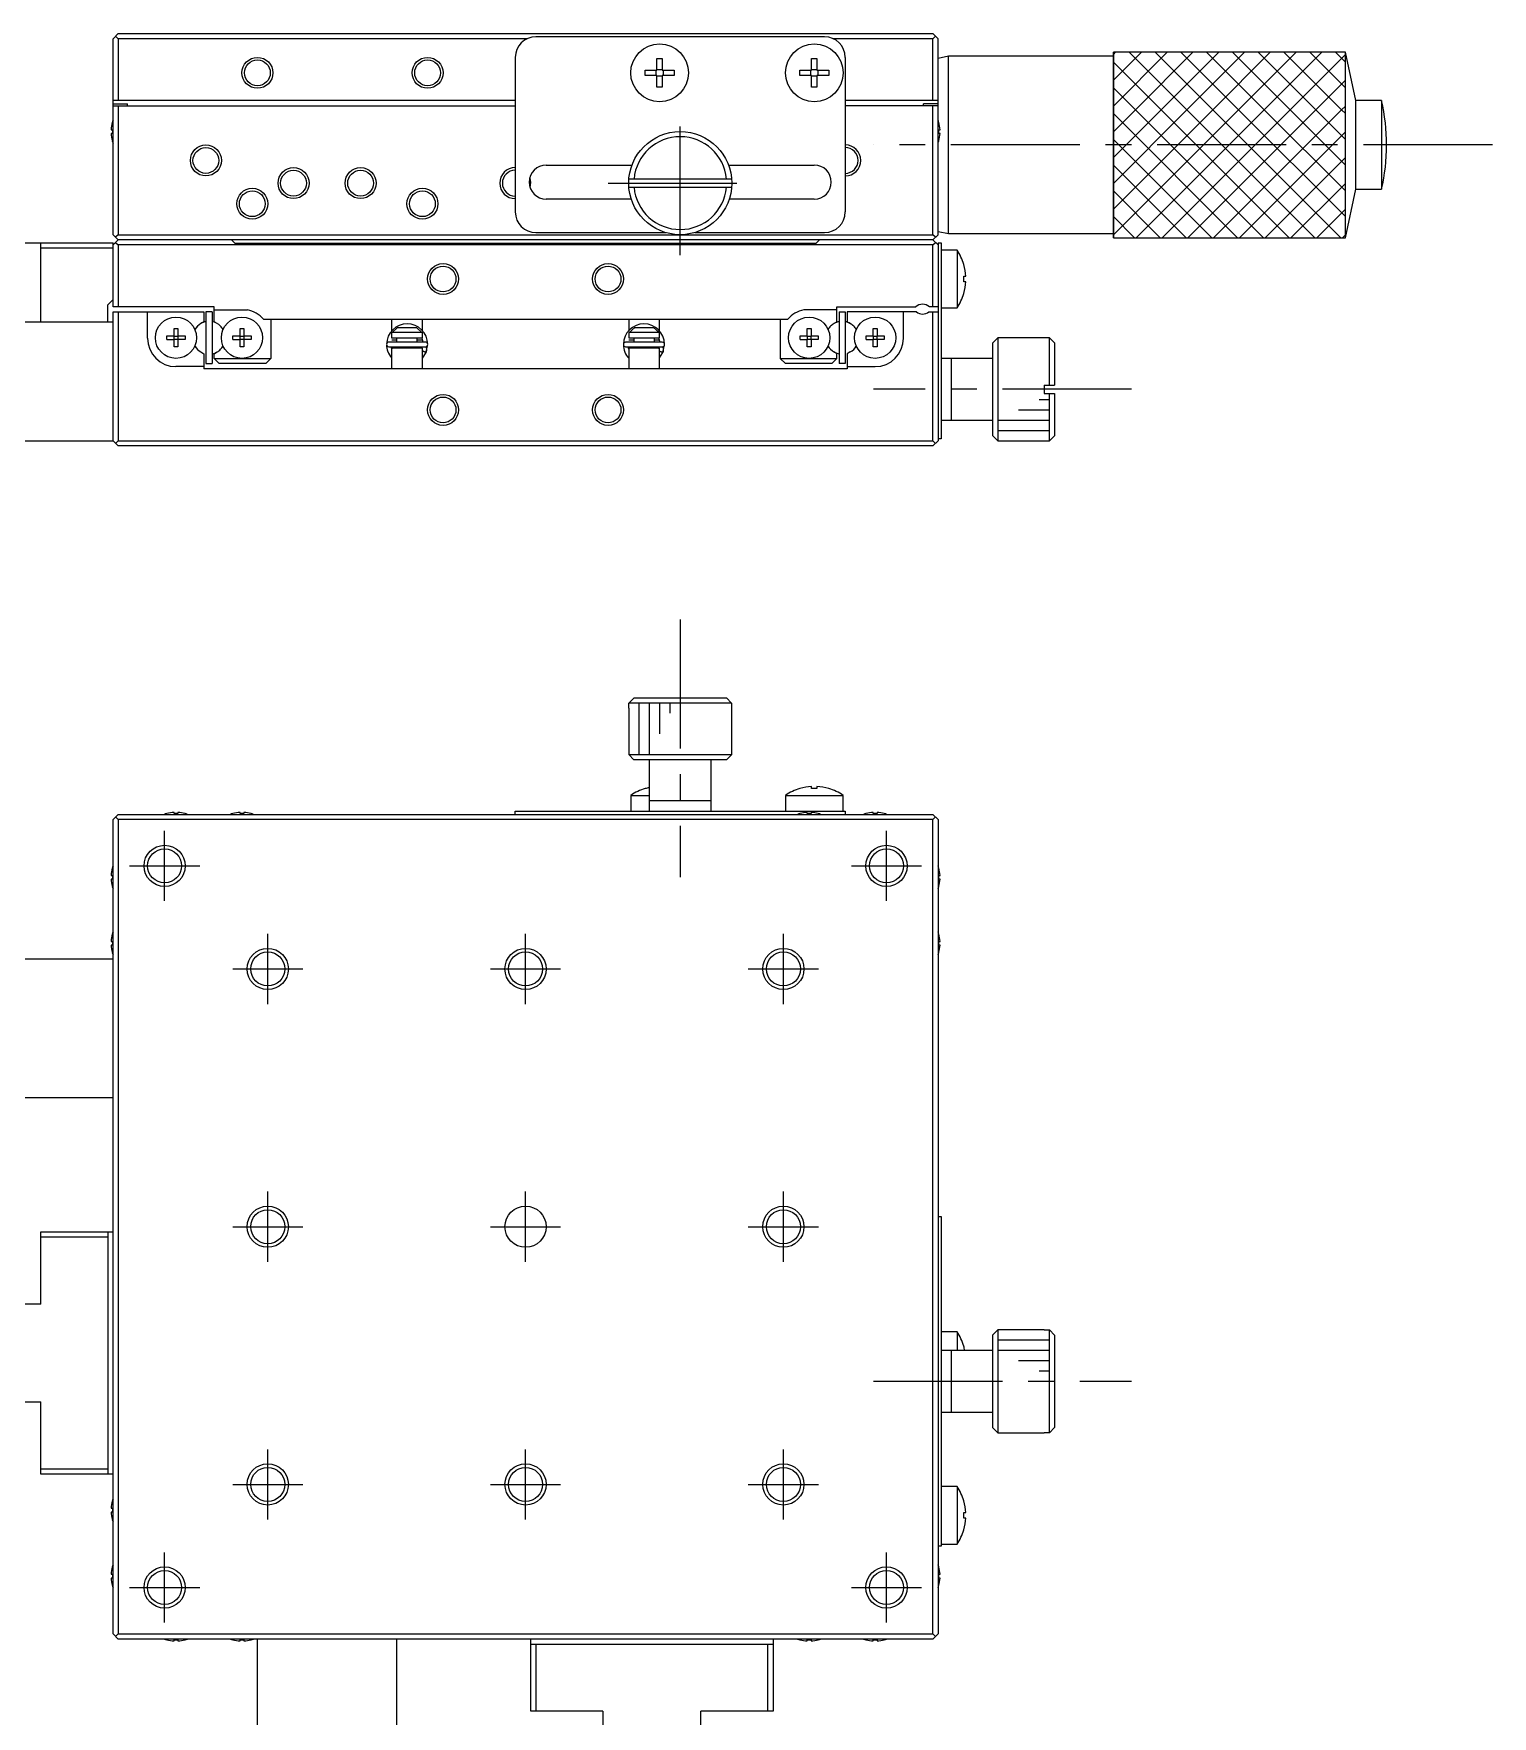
# Model space of a CAD drawing. Extents: x -54 to 403, y -3 to 289.
# Drawn here: x 28.4 to 169.8, y 125.5 to 288.7 of the extents above; entities that cross this region are included whole.
import ezdxf

# ---------------------------------------------------------------- set-up
doc = ezdxf.new("R2010")
doc.units = 0
doc.header["$LTSCALE"] = 10
doc.linetypes.add('CENTER', pattern=[2, 1.25, -0.25, 0.25, -0.25])
doc.layers.get('0').update_dxf_attribs({"linetype": 'CONTINUOUS'})
doc.layers.add('CENTER', color=1, linetype='CENTER')

msp = doc.modelspace()

# ---------------------------------------------------------------- linework, layer by layer
at = {"color": 7, "linetype": 'CONTINUOUS'}
for p, q in [((36.057847, 288.193672), (36.557847, 288.693672)), ((36.057847, 269.193672), (36.057847, 288.193672)), ((36.557847, 288.193672), (36.307847, 288.443672)), ((36.557847, 288.693672), (115.557847, 288.693672)), ((76.186067, 288.193672), (36.557847, 288.193672)), ((36.557847, 288.193672), (36.557847, 282.193672)), ((105.057847, 288.393672), (77.057847, 288.393672)), ((115.557847, 288.193672), (105.929627, 288.193672)), ((115.557847, 288.693672), (116.057847, 288.193672)), ((115.807847, 288.443672), (115.557847, 288.193672)), ((115.557847, 282.193672), (115.557847, 288.193672)), ((116.057847, 269.193672), (116.057847, 288.193672)), ((75.057847, 286.393672), (75.057847, 271.393672)), ((88.797847, 286.292812), (89.317847, 286.292812)), ((88.797847, 285.153672), (88.797847, 286.292812)), ((89.317847, 286.292812), (89.317847, 285.153672)), ((103.797847, 286.292812), (104.317847, 286.292812)), ((103.797847, 285.153672), (103.797847, 286.292812)), ((104.317847, 286.292812), (104.317847, 285.153672)), ((107.057847, 286.393672), (107.057847, 271.393672)), ((117.057847, 286.493672), (116.057847, 286.293672)), ((117.057847, 269.293672), (117.057847, 286.493672)), ((133.057847, 286.493672), (117.057847, 286.493672)), ((133.057847, 268.893672), (133.057847, 286.893672)), ((155.557847, 286.893672), (133.057847, 286.893672)), ((133.057847, 286.893672), (133.057847, 268.893672)), ((156.557847, 282.193672), (155.557847, 286.893672)), ((155.557847, 268.893672), (155.557847, 286.893672)), ((87.658708, 284.633672), (87.658708, 285.153672)), ((87.658708, 285.153672), (88.797847, 285.153672)), ((88.797847, 284.633672), (87.658708, 284.633672)), ((88.728405, 284.633672), (88.728405, 285.153672)), ((88.797847, 285.223114), (89.317847, 285.223114)), ((88.797847, 283.494533), (88.797847, 284.633672)), ((89.317847, 284.564231), (88.797847, 284.564231)), ((89.317847, 285.153672), (90.456986, 285.153672)), ((89.317847, 284.633672), (89.317847, 283.494533)), ((90.456986, 284.633672), (89.317847, 284.633672)), ((89.387289, 285.153672), (89.387289, 284.633672)), ((90.456986, 285.153672), (90.456986, 284.633672)), ((102.658708, 284.633672), (102.658708, 285.153672)), ((102.658708, 285.153672), (103.797847, 285.153672)), ((103.797847, 284.633672), (102.658708, 284.633672)), ((103.728405, 284.633672), (103.728405, 285.153672)), ((103.797847, 285.223114), (104.317847, 285.223114)), ((103.797847, 283.494533), (103.797847, 284.633672)), ((104.317847, 284.564231), (103.797847, 284.564231)), ((104.317847, 285.153672), (105.456986, 285.153672)), ((104.317847, 284.633672), (104.317847, 283.494533)), ((105.456986, 284.633672), (104.317847, 284.633672)), ((104.387289, 285.153672), (104.387289, 284.633672)), ((105.456986, 285.153672), (105.456986, 284.633672)), ((89.317847, 283.494533), (88.797847, 283.494533)), ((104.317847, 283.494533), (103.797847, 283.494533)), ((75.057847, 282.193672), (36.057847, 282.193672)), ((36.057847, 281.893672), (37.457847, 281.893672)), ((36.057847, 281.693672), (75.057847, 281.693672)), ((36.557847, 281.693672), (36.557847, 269.193672)), ((37.457847, 281.693672), (37.457847, 281.893672)), ((116.057847, 282.193672), (107.057847, 282.193672)), ((116.057847, 281.693672), (107.057847, 281.693672)), ((116.057847, 281.893672), (114.657847, 281.893672)), ((114.657847, 281.693672), (114.657847, 281.893672)), ((115.557847, 269.193672), (115.557847, 281.693672)), ((159.057847, 282.193672), (156.557847, 282.193672)), ((156.557847, 273.593672), (156.557847, 282.193672)), ((159.057847, 282.193672), (159.057847, 273.593672)), ((35.867988, 279.373672), (35.988325, 279.373672)), ((35.983703, 280.082288), (35.988325, 280.080034)), ((35.988325, 279.373672), (35.988325, 279.013672)), ((116.127369, 280.080034), (116.131991, 280.082288)), ((116.127369, 279.373672), (116.247706, 279.373672)), ((116.127369, 279.013672), (116.127369, 279.373672)), ((35.988325, 279.013672), (35.867988, 279.013672)), ((35.988325, 278.307311), (35.983703, 278.305057)), ((116.247706, 279.013672), (116.127369, 279.013672)), ((116.131991, 278.305057), (116.127369, 278.307311)), ((155.557847, 268.893672), (155.557847, 277.893672)), ((78.057847, 275.943672), (86.374099, 275.943672)), ((95.741596, 275.943672), (104.057847, 275.943672)), ((96.041821, 274.593672), (86.073873, 274.593672)), ((86.304164, 272.643672), (78.057847, 272.643672)), ((86.073873, 273.793672), (96.041821, 273.793672)), ((104.057847, 272.643672), (95.81153, 272.643672)), ((155.557847, 268.893672), (156.557847, 273.593672)), ((156.557847, 273.593672), (159.057847, 273.593672)), ((77.057847, 269.393672), (89.657847, 269.393672)), ((92.457847, 269.393672), (105.057847, 269.393672)), ((116.057847, 269.493672), (117.057847, 269.293672)), ((15.057847, 268.393672), (36.057847, 268.393672)), ((29.057847, 260.693672), (29.057847, 268.393672)), ((36.057847, 267.893672), (29.057847, 267.893672)), ((36.557847, 268.693672), (36.057847, 269.193672)), ((36.557847, 268.693672), (36.057847, 268.193672)), ((36.057847, 262.193672), (36.057847, 268.393672)), ((36.557847, 269.193672), (36.307847, 268.943672)), ((36.307847, 268.443672), (36.557847, 268.193672)), ((36.557847, 269.193672), (115.557847, 269.193672)), ((115.557847, 268.693672), (36.557847, 268.693672)), ((36.557847, 268.193672), (36.557847, 262.193672)), ((115.557847, 268.193672), (36.557847, 268.193672)), ((47.907847, 268.343672), (47.557847, 268.693672)), ((104.207847, 268.343672), (47.907847, 268.343672)), ((104.557847, 268.693672), (104.207847, 268.343672)), ((115.807847, 268.943672), (115.557847, 269.193672)), ((116.057847, 269.193672), (115.557847, 268.693672)), ((116.057847, 268.193672), (115.557847, 268.693672)), ((115.557847, 268.193672), (115.807847, 268.443672)), ((115.557847, 262.193672), (115.557847, 268.193672)), ((116.057847, 268.393672), (116.357847, 268.393672)), ((116.057847, 268.393672), (116.057847, 249.193672)), ((116.357847, 268.393672), (116.357847, 249.393672)), ((117.057847, 269.293672), (133.057847, 269.293672)), ((133.057847, 268.893672), (155.557847, 268.893672)), ((117.90031, 267.693672), (116.357847, 267.693672)), ((117.90031, 267.693672), (117.90031, 262.093672)), ((118.551052, 266.292812), (118.55722, 266.29582)), ((118.551052, 264.633672), (118.551052, 265.153672)), ((118.551052, 265.153672), (118.744309, 265.153672)), ((118.744309, 264.633672), (118.551052, 264.633672)), ((35.557847, 262.393672), (36.057847, 262.893672)), ((118.55722, 263.491525), (118.551052, 263.494533)), ((35.557847, 260.693672), (35.557847, 262.393672)), ((45.857847, 262.193672), (36.057847, 262.193672)), ((36.057847, 249.193672), (36.057847, 261.693672)), ((36.057847, 261.693672), (44.857847, 261.693672)), ((36.557847, 261.693672), (36.557847, 249.193672)), ((39.407847, 259.143672), (39.407847, 261.693672)), ((44.857847, 261.693672), (44.857847, 260.738084)), ((45.657847, 261.693672), (45.057847, 261.693672)), ((45.057847, 261.693672), (45.057847, 256.693672)), ((45.657847, 261.693672), (45.657847, 256.693672)), ((45.857847, 260.738084), (45.857847, 262.193672)), ((45.857847, 261.893672), (49.079862, 261.893672)), ((106.257847, 261.893672), (103.035832, 261.893672)), ((106.257847, 262.193672), (113.896409, 262.193672)), ((106.257847, 260.738084), (106.257847, 262.193672)), ((106.457847, 261.693672), (106.457847, 256.693672)), ((106.457847, 261.693672), (107.057847, 261.693672)), ((107.057847, 261.693672), (107.057847, 256.693672)), ((107.257847, 261.693672), (107.257847, 260.738084)), ((113.957847, 261.693672), (107.257847, 261.693672)), ((112.707847, 259.143672), (112.707847, 261.693672)), ((115.157847, 261.693672), (116.057847, 261.693672)), ((116.057847, 262.193672), (115.219285, 262.193672)), ((115.557847, 249.193672), (115.557847, 261.693672)), ((116.357847, 262.093672), (117.90031, 262.093672)), ((36.057847, 260.693672), (15.057847, 260.693672)), ((41.977847, 260.080034), (42.337847, 260.080034)), ((41.977847, 259.373672), (41.977847, 260.080034)), ((42.337847, 260.080034), (42.337847, 259.373672)), ((44.857847, 260.738084), (44.564097, 260.568488)), ((46.151597, 260.568488), (45.857847, 260.738084)), ((48.377847, 260.080034), (48.737847, 260.080034)), ((48.377847, 259.373672), (48.377847, 260.080034)), ((48.737847, 260.080034), (48.737847, 259.373672)), ((50.636909, 260.993672), (101.478785, 260.993672)), ((51.357847, 260.993672), (51.357847, 257.193672)), ((63.057847, 260.993672), (63.057847, 259.846212)), ((63.057847, 259.693672), (63.057847, 259.193672)), ((66.057847, 259.693672), (63.057847, 259.693672)), ((63.112164, 259.693672), (63.641332, 260.193672)), ((63.641332, 260.193672), (65.474362, 260.193672)), ((65.474362, 260.193672), (66.00353, 259.693672)), ((66.057847, 259.890133), (66.057847, 260.993672)), ((66.057847, 259.193672), (66.057847, 259.693672)), ((86.057847, 260.993672), (86.057847, 259.880291)), ((86.057847, 259.693672), (86.057847, 259.193672)), ((89.057847, 259.693672), (86.057847, 259.693672)), ((86.112164, 259.693672), (86.641332, 260.193672)), ((86.641332, 260.193672), (88.474362, 260.193672)), ((88.474362, 260.193672), (89.00353, 259.693672)), ((89.057847, 259.839057), (89.057847, 260.993672)), ((89.057847, 259.193672), (89.057847, 259.693672)), ((100.757847, 260.993672), (100.757847, 257.193672)), ((103.377847, 260.080034), (103.737847, 260.080034)), ((103.377847, 259.373672), (103.377847, 260.080034)), ((103.737847, 260.080034), (103.737847, 259.373672)), ((105.964097, 260.568488), (106.257847, 260.738084)), ((107.257847, 260.738084), (107.551597, 260.568488)), ((109.777847, 260.080034), (110.137847, 260.080034)), ((109.777847, 259.373672), (109.777847, 260.080034)), ((110.137847, 260.080034), (110.137847, 259.373672)), ((41.271486, 259.373672), (41.977847, 259.373672)), ((41.271486, 259.013672), (41.271486, 259.373672)), ((41.271486, 259.013672), (41.977847, 259.013672)), ((41.988219, 259.3633), (41.977847, 259.373672)), ((41.988219, 259.024045), (41.977847, 259.013672)), ((41.977847, 258.307311), (41.977847, 259.013672)), ((42.337847, 258.307311), (41.977847, 258.307311)), ((41.988219, 259.3633), (42.327475, 259.3633)), ((41.988219, 259.024045), (41.988219, 259.3633)), ((42.327475, 259.024045), (41.988219, 259.024045)), ((42.327475, 259.3633), (42.337847, 259.373672)), ((42.327475, 259.3633), (42.327475, 259.024045)), ((42.327475, 259.024045), (42.337847, 259.013672)), ((42.337847, 259.373672), (43.044209, 259.373672)), ((42.337847, 259.013672), (42.337847, 258.307311)), ((43.044209, 259.013672), (42.337847, 259.013672)), ((43.044209, 259.373672), (43.044209, 259.013672)), ((47.671486, 259.373672), (48.377847, 259.373672)), ((47.671486, 259.013672), (47.671486, 259.373672)), ((47.671486, 259.013672), (48.377847, 259.013672)), ((48.388219, 259.3633), (48.377847, 259.373672)), ((48.388219, 259.024045), (48.377847, 259.013672)), ((48.377847, 258.307311), (48.377847, 259.013672)), ((48.737847, 258.307311), (48.377847, 258.307311)), ((48.388219, 259.3633), (48.727475, 259.3633)), ((48.388219, 259.024045), (48.388219, 259.3633)), ((48.727475, 259.024045), (48.388219, 259.024045)), ((48.727475, 259.3633), (48.737847, 259.373672)), ((48.727475, 259.3633), (48.727475, 259.024045)), ((48.727475, 259.024045), (48.737847, 259.013672)), ((48.737847, 259.373672), (49.444209, 259.373672)), ((48.737847, 259.013672), (48.737847, 258.307311)), ((49.444209, 259.013672), (48.737847, 259.013672)), ((49.444209, 259.373672), (49.444209, 259.013672)), ((66.352218, 258.773167), (62.802218, 258.773167)), ((62.802218, 258.323167), (66.352218, 258.323167)), ((63.067385, 258.193659), (63.0426, 258.323149)), ((63.057847, 259.193672), (66.057847, 259.193672)), ((66.057847, 258.193672), (63.057847, 258.193672)), ((63.057847, 258.193672), (63.057847, 256.193672)), ((63.09195, 258.993672), (63.557847, 258.993672)), ((63.16707, 258.193713), (63.40177, 258.323167)), ((63.557847, 259.193672), (63.557847, 258.773167)), ((63.557847, 258.323167), (63.557847, 258.193672)), ((65.557847, 258.773167), (65.557847, 259.193672)), ((65.557847, 258.993672), (66.057847, 258.993672)), ((65.557847, 258.193672), (65.557847, 258.323167)), ((65.752666, 258.323167), (65.987372, 258.193703)), ((65.9872, 259.193723), (66.111823, 258.773219)), ((66.057847, 258.993672), (66.057847, 259.008169)), ((66.057847, 256.193672), (66.057847, 258.193672)), ((66.403117, 257.734573), (66.575751, 258.519526)), ((66.421068, 258.331923), (66.42029, 258.333754)), ((66.434195, 258.298622), (66.421068, 258.331923)), ((66.445641, 258.264718), (66.434195, 258.298622)), ((66.455378, 258.230296), (66.445641, 258.264718)), ((66.463384, 258.195439), (66.455378, 258.230296)), ((66.455723, 257.876397), (66.463664, 257.911276)), ((66.469639, 258.160232), (66.463384, 258.195439)), ((66.463664, 257.911276), (66.469851, 257.9465)), ((66.474129, 258.124762), (66.469639, 258.160232)), ((66.469851, 257.9465), (66.47427, 257.981983)), ((66.476841, 258.089115), (66.474129, 258.124762)), ((66.47427, 257.981983), (66.476912, 258.017638)), ((66.477769, 258.053378), (66.476841, 258.089115)), ((66.476912, 258.017638), (66.477769, 258.053378)), ((89.314534, 258.763938), (85.764534, 258.763938)), ((85.764534, 258.313938), (89.314534, 258.313938)), ((86.028572, 258.189245), (86.004916, 258.31392)), ((86.057473, 258.082438), (86.028572, 258.189245)), ((86.057847, 259.193672), (89.057847, 259.193672)), ((86.057847, 258.993672), (86.557847, 258.993672)), ((89.057847, 258.193672), (86.057847, 258.193672)), ((86.057847, 258.193672), (86.057847, 256.193672)), ((86.135394, 258.193717), (86.364086, 258.313938)), ((86.557847, 259.193672), (86.557847, 258.763938)), ((86.557847, 258.313938), (86.557847, 258.193672)), ((88.557847, 258.763938), (88.557847, 259.193672)), ((88.557847, 258.993672), (89.022394, 258.993672)), ((88.557847, 258.193672), (88.557847, 258.313938)), ((88.714983, 258.313938), (88.9437, 258.19368)), ((88.945268, 259.19371), (89.074139, 258.76399)), ((89.057847, 256.193672), (89.057847, 258.193672)), ((89.380014, 257.758894), (89.538067, 258.510298)), ((89.383385, 258.322694), (89.382607, 258.324525)), ((89.396511, 258.289393), (89.383385, 258.322694)), ((89.407957, 258.25549), (89.396511, 258.289393)), ((89.417695, 258.221068), (89.407957, 258.25549)), ((89.425701, 258.18621), (89.417695, 258.221068)), ((89.431956, 258.151004), (89.425701, 258.18621)), ((89.42598, 257.902047), (89.432167, 257.937272)), ((89.436445, 258.115534), (89.431956, 258.151004)), ((89.432167, 257.937272), (89.436587, 257.972755)), ((89.439157, 258.079886), (89.436445, 258.115534)), ((89.436587, 257.972755), (89.439228, 258.00841)), ((89.440086, 258.044149), (89.439157, 258.079886)), ((89.439228, 258.00841), (89.440086, 258.044149)), ((102.671486, 259.373672), (103.377847, 259.373672)), ((102.671486, 259.013672), (102.671486, 259.373672)), ((102.671486, 259.013672), (103.377847, 259.013672)), ((103.388219, 259.3633), (103.377847, 259.373672)), ((103.388219, 259.024045), (103.377847, 259.013672)), ((103.377847, 258.307311), (103.377847, 259.013672)), ((103.737847, 258.307311), (103.377847, 258.307311)), ((103.388219, 259.3633), (103.727475, 259.3633)), ((103.388219, 259.024045), (103.388219, 259.3633)), ((103.727475, 259.024045), (103.388219, 259.024045)), ((103.727475, 259.3633), (103.737847, 259.373672)), ((103.727475, 259.3633), (103.727475, 259.024045)), ((103.727475, 259.024045), (103.737847, 259.013672)), ((103.737847, 259.373672), (104.444209, 259.373672)), ((103.737847, 259.013672), (103.737847, 258.307311)), ((104.444209, 259.013672), (103.737847, 259.013672)), ((104.444209, 259.373672), (104.444209, 259.013672)), ((109.071486, 259.373672), (109.777847, 259.373672)), ((109.071486, 259.013672), (109.071486, 259.373672)), ((109.071486, 259.013672), (109.777847, 259.013672)), ((109.788219, 259.3633), (109.777847, 259.373672)), ((109.788219, 259.024045), (109.777847, 259.013672)), ((109.777847, 258.307311), (109.777847, 259.013672)), ((110.137847, 258.307311), (109.777847, 258.307311)), ((109.788219, 259.3633), (110.127475, 259.3633)), ((109.788219, 259.024045), (109.788219, 259.3633)), ((110.127475, 259.024045), (109.788219, 259.024045)), ((110.127475, 259.3633), (110.137847, 259.373672)), ((110.127475, 259.3633), (110.127475, 259.024045)), ((110.127475, 259.024045), (110.137847, 259.013672)), ((110.137847, 259.373672), (110.844209, 259.373672)), ((110.137847, 259.013672), (110.137847, 258.307311)), ((110.844209, 259.013672), (110.137847, 259.013672)), ((110.844209, 259.373672), (110.844209, 259.013672)), ((121.857847, 259.193672), (121.357847, 258.693672)), ((121.357847, 249.693672), (121.357847, 258.693672)), ((126.857847, 259.193672), (121.857847, 259.193672)), ((121.857847, 259.193672), (121.857847, 249.193672)), ((126.857847, 254.593672), (126.857847, 259.193672)), ((127.357847, 258.693672), (126.857847, 259.193672)), ((127.357847, 258.693672), (127.357847, 254.593672)), ((44.857847, 256.393672), (42.157847, 256.393672)), ((44.564097, 257.818857), (44.857847, 257.64926)), ((44.857847, 257.64926), (44.857847, 256.193672)), ((45.057847, 256.693672), (45.657847, 256.693672)), ((45.857847, 257.64926), (46.151597, 257.818857)), ((45.857847, 257.193672), (45.857847, 257.64926)), ((46.357847, 256.693672), (45.857847, 257.193672)), ((45.857847, 257.193672), (51.357847, 257.193672)), ((50.857847, 256.693672), (46.357847, 256.693672)), ((51.357847, 257.193672), (50.857847, 256.693672)), ((62.709994, 257.835016), (62.732111, 257.776429)), ((62.732169, 257.779997), (62.731815, 257.77786)), ((62.731815, 257.77786), (62.73259, 257.778179)), ((62.732111, 257.776429), (62.731815, 257.77786)), ((62.733128, 257.776685), (62.746084, 257.74643)), ((66.417549, 257.767763), (66.057817, 257.896581)), ((66.070218, 257.900046), (66.057847, 257.907076)), ((66.058, 257.205695), (66.421398, 257.776901)), ((66.08367, 257.892739), (66.070218, 257.900046)), ((66.098102, 257.885212), (66.08367, 257.892739)), ((66.113406, 257.877521), (66.098102, 257.885212)), ((66.129468, 257.869723), (66.113406, 257.877521)), ((66.146168, 257.861875), (66.129468, 257.869723)), ((66.163381, 257.854038), (66.146168, 257.861875)), ((66.180978, 257.84627), (66.163381, 257.854038)), ((66.198827, 257.838628), (66.180978, 257.84627)), ((66.216796, 257.831171), (66.198827, 257.838628)), ((66.234749, 257.823952), (66.216796, 257.831171)), ((66.252552, 257.817028), (66.234749, 257.823952)), ((66.270073, 257.810449), (66.252552, 257.817028)), ((66.287179, 257.804265), (66.270073, 257.810449)), ((66.303744, 257.798521), (66.287179, 257.804265)), ((66.319643, 257.793262), (66.303744, 257.798521)), ((66.334758, 257.788526), (66.319643, 257.793262)), ((66.348975, 257.784348), (66.334758, 257.788526)), ((66.362188, 257.78076), (66.348975, 257.784348)), ((66.374298, 257.777789), (66.362188, 257.78076)), ((66.385214, 257.775457), (66.374298, 257.777789)), ((66.394856, 257.773781), (66.385214, 257.775457)), ((66.403151, 257.772775), (66.394856, 257.773781)), ((66.410036, 257.772444), (66.403151, 257.772775)), ((66.415461, 257.772793), (66.410036, 257.772444)), ((66.419384, 257.773818), (66.415461, 257.772793)), ((66.418159, 257.771264), (66.417549, 257.767763)), ((66.421777, 257.775511), (66.419384, 257.773818)), ((66.422622, 257.77786), (66.421777, 257.775511)), ((66.422325, 257.776429), (66.434662, 257.808016)), ((66.434662, 257.808016), (66.446048, 257.841948)), ((66.446048, 257.841948), (66.455723, 257.876397)), ((85.67231, 257.825788), (85.694427, 257.7672)), ((85.694485, 257.770769), (85.694131, 257.768632)), ((85.694131, 257.768632), (85.694907, 257.76895)), ((85.694427, 257.7672), (85.694131, 257.768632)), ((85.695444, 257.767457), (85.7084, 257.737201)), ((89.379866, 257.758534), (89.057835, 257.866896)), ((89.071106, 257.870584), (89.057847, 257.877304)), ((89.058016, 257.239318), (89.383715, 257.767673)), ((89.084975, 257.863769), (89.071106, 257.870584)), ((89.099374, 257.856897), (89.084975, 257.863769)), ((89.11422, 257.850008), (89.099374, 257.856897)), ((89.129429, 257.843143), (89.11422, 257.850008)), ((89.144911, 257.83634), (89.129429, 257.843143)), ((89.160579, 257.829638), (89.144911, 257.83634)), ((89.176342, 257.823077), (89.160579, 257.829638)), ((89.192108, 257.816694), (89.176342, 257.823077)), ((89.207788, 257.810525), (89.192108, 257.816694)), ((89.223291, 257.804607), (89.207788, 257.810525)), ((89.238528, 257.798973), (89.223291, 257.804607)), ((89.253411, 257.793656), (89.238528, 257.798973)), ((89.267854, 257.788687), (89.253411, 257.793656)), ((89.281774, 257.784093), (89.267854, 257.788687)), ((89.295091, 257.779903), (89.281774, 257.784093)), ((89.307728, 257.776138), (89.295091, 257.779903)), ((89.319612, 257.772823), (89.307728, 257.776138)), ((89.330676, 257.769974), (89.319612, 257.772823)), ((89.340855, 257.76761), (89.330676, 257.769974)), ((89.35009, 257.765743), (89.340855, 257.76761)), ((89.358329, 257.764384), (89.35009, 257.765743)), ((89.365524, 257.763541), (89.358329, 257.764384)), ((89.365434, 257.725344), (89.380014, 257.758894)), ((89.371634, 257.763219), (89.365524, 257.763541)), ((89.376623, 257.76342), (89.371634, 257.763219)), ((89.380463, 257.764142), (89.376623, 257.76342)), ((89.383131, 257.765382), (89.380463, 257.764142)), ((89.384612, 257.767132), (89.383131, 257.765382)), ((89.384642, 257.7672), (89.396979, 257.798787)), ((89.396979, 257.798787), (89.408365, 257.832719)), ((89.408365, 257.832719), (89.418039, 257.867168)), ((89.418039, 257.867168), (89.42598, 257.902047)), ((101.257847, 256.693672), (100.757847, 257.193672)), ((100.757847, 257.193672), (106.257847, 257.193672)), ((105.757847, 256.693672), (101.257847, 256.693672)), ((106.257847, 257.193672), (105.757847, 256.693672)), ((106.257847, 257.64926), (105.964097, 257.818857)), ((106.257847, 257.193672), (106.257847, 257.64926)), ((107.057847, 256.693672), (106.457847, 256.693672)), ((107.551597, 257.818857), (107.257847, 257.64926)), ((107.257847, 257.64926), (107.257847, 256.193672)), ((107.257847, 256.393672), (109.957847, 256.393672)), ((121.357847, 257.193672), (116.357847, 257.193672)), ((117.357847, 251.193672), (117.357847, 257.193672)), ((107.257847, 256.193672), (44.857847, 256.193672)), ((126.357847, 254.593672), (126.357847, 253.793672)), ((126.357847, 254.593672), (127.357847, 254.593672)), ((126.357847, 253.793672), (127.357847, 253.793672)), ((126.857847, 249.193672), (126.857847, 253.793672)), ((127.357847, 253.793672), (127.357847, 249.693672)), ((116.357847, 251.193672), (121.357847, 251.193672)), ((15.057847, 249.193672), (36.057847, 249.193672)), ((36.557847, 248.693672), (36.057847, 249.193672)), ((36.557847, 249.193672), (36.307847, 248.943672)), ((36.557847, 249.193672), (115.557847, 249.193672)), ((115.557847, 248.693672), (36.557847, 248.693672)), ((115.807847, 248.943672), (115.557847, 249.193672)), ((116.057847, 249.193672), (115.557847, 248.693672)), ((116.357847, 249.393672), (116.057847, 249.393672)), ((121.357847, 249.693672), (121.857847, 249.193672)), ((121.857847, 249.193672), (126.857847, 249.193672)), ((126.857847, 249.193672), (127.357847, 249.693672)), ((86.073873, 223.760165), (86.57566, 224.260165)), ((86.073873, 223.260165), (86.073873, 223.760165)), ((96.041821, 223.760165), (86.073873, 223.760165)), ((86.57566, 224.260165), (95.540034, 224.260165)), ((95.540034, 224.260165), (96.041821, 223.760165)), ((96.041821, 223.760165), (96.041821, 223.260165)), ((86.057847, 223.260165), (86.073873, 223.260165)), ((86.057847, 223.260165), (86.057847, 218.760165)), ((96.041821, 223.260165), (96.057847, 223.260165)), ((96.057847, 218.760165), (96.057847, 223.260165)), ((86.057847, 218.760165), (96.057847, 218.760165)), ((86.057847, 218.760165), (86.557847, 218.260165)), ((95.557847, 218.260165), (96.057847, 218.760165)), ((95.557847, 218.260165), (86.557847, 218.260165)), ((88.057847, 218.260165), (88.057847, 213.260165)), ((94.057847, 213.260165), (94.057847, 218.260165)), ((103.797847, 215.453369), (103.797847, 215.646626)), ((104.317847, 215.646626), (104.317847, 215.453369)), ((86.257847, 214.802628), (88.057847, 214.802628)), ((86.257847, 214.802628), (86.257847, 213.260165)), ((87.658708, 215.453369), (87.655699, 215.459538)), ((94.057847, 214.260165), (88.057847, 214.260165)), ((101.257847, 214.802628), (106.857847, 214.802628)), ((101.257847, 214.802628), (101.257847, 213.260165)), ((102.658708, 215.453369), (102.655699, 215.459538)), ((104.317847, 215.453369), (103.797847, 215.453369)), ((105.459995, 215.459538), (105.456986, 215.453369)), ((106.857847, 213.260165), (106.857847, 214.802628)), ((36.557847, 212.960165), (36.057847, 212.460165)), ((36.057847, 133.460165), (36.057847, 212.460165)), ((36.557847, 212.460165), (36.307847, 212.710165)), ((36.557847, 212.960165), (115.557847, 212.960165)), ((36.557847, 212.460165), (36.557847, 133.460165)), ((115.557847, 212.460165), (36.557847, 212.460165)), ((41.271486, 213.029686), (41.269231, 213.034309)), ((41.977847, 213.029686), (41.977847, 213.150023)), ((42.337847, 213.029686), (41.977847, 213.029686)), ((42.337847, 213.150023), (42.337847, 213.029686)), ((43.046463, 213.034309), (43.044209, 213.029686)), ((47.671486, 213.029686), (47.669231, 213.034309)), ((48.377847, 213.029686), (48.377847, 213.150023)), ((48.737847, 213.029686), (48.377847, 213.029686)), ((48.737847, 213.150023), (48.737847, 213.029686)), ((49.446463, 213.034309), (49.444209, 213.029686)), ((75.057847, 212.960165), (75.057847, 213.260165)), ((75.057847, 213.260165), (107.057847, 213.260165)), ((102.671486, 213.029686), (102.669231, 213.034309)), ((103.377847, 213.029686), (103.377847, 213.150023)), ((103.737847, 213.029686), (103.377847, 213.029686)), ((103.737847, 213.150023), (103.737847, 213.029686)), ((104.446463, 213.034309), (104.444209, 213.029686)), ((107.057847, 213.260165), (107.057847, 212.960165)), ((109.071486, 213.029686), (109.069231, 213.034309)), ((109.777847, 213.029686), (109.777847, 213.150023)), ((110.137847, 213.029686), (109.777847, 213.029686)), ((110.137847, 213.150023), (110.137847, 213.029686)), ((110.846463, 213.034309), (110.844209, 213.029686)), ((116.057847, 212.460165), (115.557847, 212.960165)), ((115.557847, 212.460165), (115.807847, 212.710165)), ((115.557847, 133.460165), (115.557847, 212.460165)), ((116.057847, 212.460165), (116.057847, 133.460165)), ((35.983703, 207.748781), (35.988325, 207.746526)), ((116.127369, 207.746526), (116.131991, 207.748781)), ((35.867988, 207.040165), (35.988325, 207.040165)), ((35.988325, 206.680165), (35.867988, 206.680165)), ((35.988325, 205.973803), (35.983703, 205.971549)), ((35.988325, 207.040165), (35.988325, 206.680165)), ((116.127369, 206.680165), (116.127369, 207.040165)), ((116.127369, 207.040165), (116.247706, 207.040165)), ((116.247706, 206.680165), (116.127369, 206.680165)), ((116.131991, 205.971549), (116.127369, 205.973803)), ((35.983703, 201.348781), (35.988325, 201.346526)), ((116.127369, 201.346526), (116.131991, 201.348781)), ((35.867988, 200.640165), (35.988325, 200.640165)), ((35.988325, 200.280165), (35.867988, 200.280165)), ((35.988325, 199.573803), (35.983703, 199.571549)), ((35.988325, 200.640165), (35.988325, 200.280165)), ((116.127369, 200.280165), (116.127369, 200.640165)), ((116.127369, 200.640165), (116.247706, 200.640165)), ((116.247706, 200.280165), (116.127369, 200.280165)), ((116.131991, 199.571549), (116.127369, 199.573803)), ((14.057847, 198.960165), (36.057847, 198.960165)), ((36.057847, 185.460165), (14.057847, 185.460165)), ((116.057847, 173.960165), (116.357847, 173.960165)), ((116.357847, 173.960165), (116.357847, 141.960165)), ((29.057847, 172.460165), (36.057847, 172.460165)), ((29.057847, 165.460165), (29.057847, 172.460165)), ((35.557847, 171.960165), (29.057847, 171.960165)), ((35.557847, 172.460165), (35.557847, 148.960165)), ((29.057847, 165.460165), (12.057847, 165.460165)), ((117.90031, 162.760165), (116.357847, 162.760165)), ((117.90031, 162.760165), (117.90031, 160.960165)), ((121.857847, 162.960165), (121.357847, 162.460165)), ((121.357847, 153.460165), (121.357847, 162.460165)), ((121.857847, 162.960165), (121.857847, 152.960165)), ((126.357847, 162.960165), (121.857847, 162.960165)), ((126.357847, 162.960165), (126.357847, 162.944139)), ((126.357847, 162.944139), (126.857847, 162.944139)), ((126.857847, 152.97619), (126.857847, 162.944139)), ((126.857847, 162.944139), (127.357847, 162.442352)), ((127.357847, 162.442352), (127.357847, 153.477978)), ((121.357847, 160.960165), (116.357847, 160.960165)), ((117.357847, 154.960165), (117.357847, 160.960165)), ((118.551052, 161.359304), (118.55722, 161.362312)), ((12.057847, 155.960165), (29.057847, 155.960165)), ((29.057847, 148.960165), (29.057847, 155.960165)), ((116.357847, 154.960165), (121.357847, 154.960165)), ((121.357847, 153.460165), (121.857847, 152.960165)), ((127.357847, 153.477978), (126.857847, 152.97619)), ((121.857847, 152.960165), (126.357847, 152.960165)), ((126.857847, 152.97619), (126.357847, 152.97619)), ((126.357847, 152.97619), (126.357847, 152.960165)), ((29.057847, 149.460165), (35.557847, 149.460165)), ((36.057847, 148.960165), (29.057847, 148.960165)), ((117.90031, 147.760165), (116.357847, 147.760165)), ((117.90031, 147.760165), (117.90031, 142.160165)), ((35.867988, 145.640165), (35.988325, 145.640165)), ((35.988325, 145.280165), (35.867988, 145.280165)), ((35.983703, 146.348781), (35.988325, 146.346526)), ((35.988325, 145.640165), (35.988325, 145.280165)), ((118.551052, 146.359304), (118.55722, 146.362312)), ((35.988325, 144.573803), (35.983703, 144.571549)), ((118.551052, 145.220165), (118.744309, 145.220165)), ((118.551052, 144.700165), (118.551052, 145.220165)), ((118.744309, 144.700165), (118.551052, 144.700165)), ((116.357847, 142.160165), (117.90031, 142.160165)), ((118.55722, 143.558017), (118.551052, 143.561025)), ((116.357847, 141.960165), (116.057847, 141.960165)), ((35.867988, 139.240165), (35.988325, 139.240165)), ((35.988325, 138.880165), (35.867988, 138.880165)), ((35.983703, 139.948781), (35.988325, 139.946526)), ((35.988325, 139.240165), (35.988325, 138.880165)), ((116.127369, 139.946526), (116.131991, 139.948781)), ((116.127369, 138.880165), (116.127369, 139.240165)), ((116.127369, 139.240165), (116.247706, 139.240165)), ((116.247706, 138.880165), (116.127369, 138.880165)), ((35.988325, 138.173803), (35.983703, 138.171549)), ((116.131991, 138.171549), (116.127369, 138.173803)), ((36.057847, 133.460165), (36.557847, 132.960165)), ((36.307847, 133.210165), (36.557847, 133.460165)), ((36.557847, 133.460165), (115.557847, 133.460165)), ((115.557847, 132.960165), (36.557847, 132.960165)), ((41.269231, 132.88602), (41.271486, 132.890643)), ((41.977847, 132.890643), (42.337847, 132.890643)), ((41.977847, 132.770306), (41.977847, 132.890643)), ((42.337847, 132.890643), (42.337847, 132.770306)), ((43.044209, 132.890643), (43.046463, 132.88602)), ((47.669231, 132.88602), (47.671486, 132.890643)), ((48.377847, 132.890643), (48.737847, 132.890643)), ((48.377847, 132.770306), (48.377847, 132.890643)), ((48.737847, 132.890643), (48.737847, 132.770306)), ((49.444209, 132.890643), (49.446463, 132.88602)), ((50.057847, 110.960165), (50.057847, 132.960165)), ((63.557847, 132.960165), (63.557847, 110.960165)), ((76.557847, 125.960165), (76.557847, 132.960165)), ((76.557847, 132.460165), (100.057847, 132.460165)), ((77.057847, 132.460165), (77.057847, 125.960165)), ((99.557847, 125.960165), (99.557847, 132.460165)), ((100.057847, 132.960165), (100.057847, 125.960165)), ((102.669231, 132.88602), (102.671486, 132.890643)), ((103.377847, 132.890643), (103.737847, 132.890643)), ((103.377847, 132.770306), (103.377847, 132.890643)), ((103.737847, 132.890643), (103.737847, 132.770306)), ((104.444209, 132.890643), (104.446463, 132.88602)), ((109.069231, 132.88602), (109.071486, 132.890643)), ((109.777847, 132.890643), (110.137847, 132.890643)), ((109.777847, 132.770306), (109.777847, 132.890643)), ((110.137847, 132.890643), (110.137847, 132.770306)), ((110.844209, 132.890643), (110.846463, 132.88602)), ((115.807847, 133.210165), (115.557847, 133.460165)), ((115.557847, 132.960165), (116.057847, 133.460165)), ((83.557847, 125.960165), (76.557847, 125.960165)), ((83.557847, 125.960165), (83.557847, 108.960165)), ((100.057847, 125.960165), (93.057847, 125.960165)), ((93.057847, 108.960165), (93.057847, 125.960165))]:
    msp.add_line(p, q, dxfattribs=at)
at = {"color": 3, "linetype": 'CONTINUOUS'}
for p, q in [((133.057847, 286.672022), (133.279498, 286.893672)), ((133.057847, 284.172022), (135.779498, 286.893672)), ((133.057847, 281.672022), (138.279498, 286.893672)), ((133.057847, 285.940633), (137.692153, 281.306328)), ((134.604808, 286.893672), (140.192153, 281.306328)), ((135.192153, 281.306328), (140.779498, 286.893672)), ((137.104808, 286.893672), (142.692153, 281.306328)), ((137.692153, 281.306328), (143.279498, 286.893672)), ((139.604808, 286.893672), (145.192153, 281.306328)), ((140.192153, 281.306328), (145.779498, 286.893672)), ((142.104808, 286.893672), (147.692153, 281.306328)), ((142.692153, 281.306328), (148.279498, 286.893672)), ((144.604808, 286.893672), (150.192153, 281.306328)), ((145.192153, 281.306328), (150.779498, 286.893672)), ((147.104808, 286.893672), (152.692153, 281.306328)), ((147.692153, 281.306328), (153.279498, 286.893672)), ((149.604808, 286.893672), (155.192153, 281.306328)), ((150.192153, 281.306328), (155.557847, 286.672022)), ((152.104808, 286.893672), (155.557847, 283.440633)), ((154.604808, 286.893672), (155.557847, 285.940633)), ((152.692153, 281.306328), (155.557847, 284.172022)), ((133.057847, 283.440633), (135.192153, 281.306328)), ((133.057847, 279.172022), (135.192153, 281.306328)), ((133.057847, 276.672022), (137.692153, 281.306328)), ((133.057847, 274.172022), (140.192153, 281.306328)), ((133.057847, 271.672022), (142.692153, 281.306328)), ((133.057847, 269.172022), (145.192153, 281.306328)), ((133.057847, 280.940633), (145.104808, 268.893672)), ((135.192153, 281.306328), (147.604808, 268.893672)), ((135.279498, 268.893672), (147.692153, 281.306328)), ((137.692153, 281.306328), (150.104808, 268.893672)), ((137.779498, 268.893672), (150.192153, 281.306328)), ((140.192153, 281.306328), (152.604808, 268.893672)), ((140.279498, 268.893672), (152.692153, 281.306328)), ((142.692153, 281.306328), (155.104808, 268.893672)), ((142.779498, 268.893672), (155.192153, 281.306328)), ((145.192153, 281.306328), (155.557847, 270.940633)), ((147.692153, 281.306328), (155.557847, 273.440633)), ((150.192153, 281.306328), (155.557847, 275.940633)), ((152.692153, 281.306328), (155.557847, 278.440633)), ((155.192153, 281.306328), (155.557847, 281.672022)), ((155.192153, 281.306328), (155.557847, 280.940633)), ((145.279498, 268.893672), (155.557847, 279.172022)), ((133.057847, 278.440633), (142.604808, 268.893672)), ((133.057847, 275.940633), (140.104808, 268.893672)), ((147.779498, 268.893672), (155.557847, 276.672022)), ((133.057847, 273.440633), (137.604808, 268.893672)), ((150.279498, 268.893672), (155.557847, 274.172022)), ((152.779498, 268.893672), (155.557847, 271.672022)), ((133.057847, 270.940633), (135.104808, 268.893672)), ((155.279498, 268.893672), (155.557847, 269.172022)), ((125.857847, 253.193672), (126.857847, 253.193672)), ((123.857847, 252.193672), (126.857847, 252.193672)), ((121.857847, 251.193672), (126.857847, 251.193672)), ((121.857847, 250.193672), (126.857847, 250.193672)), ((87.057847, 223.760165), (87.057847, 218.760165)), ((88.057847, 223.760165), (88.057847, 218.760165)), ((89.057847, 223.760165), (89.057847, 220.760165)), ((90.057847, 223.760165), (90.057847, 222.760165)), ((126.857847, 161.960165), (121.857847, 161.960165)), ((126.857847, 160.960165), (121.857847, 160.960165)), ((126.857847, 159.960165), (123.857847, 159.960165)), ((126.857847, 158.960165), (125.857847, 158.960165))]:
    msp.add_line(p, q, dxfattribs=at)
at = {"color": 7, "linetype": 'CONTINUOUS'}
for centre, radius in [((89.057847, 284.893672), 2.8), ((104.057847, 284.893672), 2.8), ((50.057847, 284.893672), 1.25), ((66.557847, 284.893672), 1.25), ((91.057847, 274.193672), 5), ((45.057847, 276.393672), 1.25), ((53.557847, 274.193672), 1.25), ((60.057847, 274.193672), 1.25), ((49.557847, 272.193672), 1.25), ((66.057847, 272.193672), 1.25), ((68.057847, 264.893672), 1.25), ((84.057847, 264.893672), 1.25), ((42.157847, 259.193672), 2), ((48.557847, 259.193672), 2), ((103.557847, 259.193672), 2), ((109.957847, 259.193672), 2), ((68.057847, 252.193672), 1.25), ((84.057847, 252.193672), 1.25), ((41.057847, 207.960165), 1.65), ((111.057847, 207.960165), 1.65), ((51.057847, 197.960165), 1.65), ((76.057847, 197.960165), 1.65), ((101.057847, 197.960165), 1.65), ((76.057847, 172.960165), 2), ((51.057847, 172.960165), 1.65), ((101.057847, 172.960165), 1.65), ((51.057847, 147.960165), 1.65), ((76.057847, 147.960165), 1.65), ((101.057847, 147.960165), 1.65), ((41.057847, 137.960165), 1.65), ((111.057847, 137.960165), 1.65)]:
    msp.add_circle(centre, radius, dxfattribs=at)
at = {"color": 3, "linetype": 'CONTINUOUS'}
for centre, radius in [((50.057847, 284.893672), 1.5), ((66.557847, 284.893672), 1.5), ((45.057847, 276.393672), 1.5), ((53.557847, 274.193672), 1.5), ((60.057847, 274.193672), 1.5), ((49.557847, 272.193672), 1.5), ((66.057847, 272.193672), 1.5), ((68.057847, 264.893672), 1.5), ((84.057847, 264.893672), 1.5), ((68.057847, 252.193672), 1.5), ((84.057847, 252.193672), 1.5), ((41.057847, 207.960165), 2), ((111.057847, 207.960165), 2), ((51.057847, 197.960165), 2), ((76.057847, 197.960165), 2), ((101.057847, 197.960165), 2), ((51.057847, 172.960165), 2), ((101.057847, 172.960165), 2), ((51.057847, 147.960165), 2), ((76.057847, 147.960165), 2), ((101.057847, 147.960165), 2), ((41.057847, 137.960165), 2), ((111.057847, 137.960165), 2)]:
    msp.add_circle(centre, radius, dxfattribs=at)
at = {"color": 7, "linetype": 'CONTINUOUS'}
for centre, radius, start, end in [((77.057847, 286.393672), 2, 90, 180), ((105.057847, 286.393672), 2, 0, 90), ((140.817847, 277.893672), 18.74, 346.734971, 13.265029), ((39.057847, 279.193672), 3.194933, 163.893288, 176.770291), ((39.057847, 279.193672), 3.2, 159.635865, 163.877467), ((113.057847, 279.193672), 3.2, 16.122533, 20.364135), ((113.057847, 279.193672), 3.194933, 3.229709, 16.106712), ((39.057847, 279.193672), 3.194933, 183.229709, 196.106712), ((39.057847, 279.193672), 3.2, 196.122533, 200.364135), ((91.057847, 274.193672), 4.5, 5.099689, 174.900311), ((107.057847, 276.393672), 1.25, 270, 90), ((113.057847, 279.193672), 3.2, 339.635865, 343.877467), ((113.057847, 279.193672), 3.194933, 343.893288, 356.770291), ((78.057847, 274.293672), 1.65, 90, 270), ((104.057847, 274.293672), 1.65, 270, 90), ((75.057847, 274.193672), 1.25, 90, 270), ((91.057847, 274.193672), 4.5, 185.099689, 354.900311), ((77.057847, 271.393672), 2, 180, 270), ((105.057847, 271.393672), 2, 270, 0), ((113.757847, 264.893672), 5, 16.285843, 34.055798), ((113.757847, 264.893672), 4.993235, 2.984767, 16.272555), ((113.757847, 264.893672), 4.993235, 343.727445, 357.015233), ((113.757847, 264.893672), 5, 325.944202, 343.714157), ((48.557847, 259.193672), 2.75, 40.885193, 79.057501), ((103.557847, 259.193672), 2.75, 100.942499, 139.114807), ((114.557847, 261.443672), 1, 48.590378, 131.409622), ((114.557847, 262.493672), 1, 233.130102, 306.869898), ((45.472657, 259.078672), 1.75, 134.995594, 148.113496), ((45.357848, 259.193672), 1.5875, 120.000031, 149.566818), ((45.357848, 259.193672), 1.5875, 100.89309, 120), ((45.357848, 259.193672), 1.5875, 45.000026, 79.106947), ((45.243037, 259.078672), 1.75, 31.886504, 45.004406), ((45.357848, 259.193672), 1.5875, 30.433263, 45.000025), ((64.577262, 258.548128), 1.998762, 0.738023, 179.187021), ((87.539579, 258.5389), 1.998762, 0.738023, 179.187021), ((106.872657, 259.078672), 1.75, 134.995594, 148.113496), ((106.757846, 259.193672), 1.5875, 134.999975, 149.566737), ((106.757847, 259.193672), 1.5875, 120, 135), ((106.757846, 259.193672), 1.5875, 100.893014, 120), ((106.757846, 259.193672), 1.5875, 59.999969, 79.10691), ((106.757847, 259.193672), 1.5875, 45, 60), ((106.643037, 259.078672), 1.75, 31.886504, 45.004406), ((106.757846, 259.193672), 1.5875, 30.433182, 44.999975), ((42.157847, 259.143672), 2.75, 180, 270), ((45.472657, 259.308672), 1.75, 211.886504, 225.004406), ((45.357848, 259.193672), 1.5875, 210.433182, 239.999969), ((45.357847, 259.193672), 1.5875, 300, 315), ((45.243037, 259.308672), 1.75, 314.995594, 328.113496), ((45.357848, 259.193672), 1.5875, 314.999975, 329.566737), ((62.802218, 258.548167), 0.225, 90, 270), ((64.581868, 258.549762), 2.00346, 180.863794, 220.459737), ((66.352218, 258.548167), 0.225, 270, 90), ((85.764534, 258.538938), 0.225, 90, 270), ((87.543301, 258.540367), 2.002574, 180.859394, 222.103214), ((89.314534, 258.538938), 0.225, 270, 90), ((106.872657, 259.308672), 1.75, 211.886504, 225.004406), ((106.757846, 259.193672), 1.5875, 210.433263, 225.000025), ((106.757846, 259.193672), 1.5875, 225.000026, 259.106986), ((106.757846, 259.193672), 1.5875, 300.000031, 329.566818), ((106.643037, 259.308672), 1.75, 314.995594, 328.113496), ((109.957847, 259.143672), 2.75, 270, 0), ((45.357848, 259.193672), 1.5875, 280.893053, 300), ((89.057847, 210.660165), 4.993235, 101.552804, 106.272555), ((104.057847, 210.660165), 4.993235, 92.984767, 106.272555), ((104.057847, 210.660165), 4.993235, 73.727445, 87.015233), ((89.057847, 210.660165), 5, 106.285843, 124.055798), ((104.057847, 210.660165), 5, 106.285843, 124.055798), ((104.057847, 210.660165), 5, 55.944202, 73.714157), ((42.157847, 209.960165), 3.2, 106.122533, 110.364135), ((42.157847, 209.960165), 3.194933, 93.229709, 106.106712), ((42.157847, 209.960165), 3.194933, 73.893288, 86.770291), ((42.157847, 209.960165), 3.2, 69.635865, 73.877467), ((48.557847, 209.960165), 3.2, 106.122533, 110.364135), ((48.557847, 209.960165), 3.194933, 93.229709, 106.106712), ((48.557847, 209.960165), 3.194933, 73.893288, 86.770291), ((48.557847, 209.960165), 3.2, 69.635865, 73.877467), ((103.557847, 209.960165), 3.2, 106.122533, 110.364135), ((103.557847, 209.960165), 3.194933, 93.229709, 106.106712), ((103.557847, 209.960165), 3.194933, 73.893288, 86.770291), ((103.557847, 209.960165), 3.2, 69.635865, 73.877467), ((109.957847, 209.960165), 3.2, 106.122533, 110.364135), ((109.957847, 209.960165), 3.194933, 93.229709, 106.106712), ((109.957847, 209.960165), 3.194933, 73.893288, 86.770291), ((109.957847, 209.960165), 3.2, 69.635865, 73.877467), ((39.057847, 206.860165), 3.194933, 163.893288, 176.770291), ((39.057847, 206.860165), 3.2, 159.635865, 163.877467), ((113.057847, 206.860165), 3.2, 16.122533, 20.364135), ((113.057847, 206.860165), 3.194933, 3.229709, 16.106712), ((39.057847, 206.860165), 3.194933, 183.229709, 196.106712), ((39.057847, 206.860165), 3.2, 196.122533, 200.364135), ((113.057847, 206.860165), 3.2, 339.635865, 343.877467), ((113.057847, 206.860165), 3.194933, 343.893288, 356.770291), ((39.057847, 200.460165), 3.194933, 163.893288, 176.770291), ((39.057847, 200.460165), 3.2, 159.635865, 163.877467), ((113.057847, 200.460165), 3.2, 16.122533, 20.364135), ((113.057847, 200.460165), 3.194933, 3.229709, 16.106712), ((39.057847, 200.460165), 3.194933, 183.229709, 196.106712), ((39.057847, 200.460165), 3.2, 196.122533, 200.364135), ((113.057847, 200.460165), 3.2, 339.635865, 343.877467), ((113.057847, 200.460165), 3.194933, 343.893288, 356.770291), ((113.757847, 159.960165), 5, 16.285843, 34.055798), ((113.757847, 159.960165), 4.993235, 11.552804, 16.272555), ((113.757847, 144.960165), 5, 16.285843, 34.055798), ((39.057847, 145.460165), 3.194933, 163.893288, 176.770291), ((39.057847, 145.460165), 3.194933, 183.229709, 196.106712), ((39.057847, 145.460165), 3.2, 159.635865, 163.877467), ((113.757847, 144.960165), 4.993235, 2.984767, 16.272555), ((39.057847, 145.460165), 3.2, 196.122533, 200.364135), ((113.757847, 144.960165), 4.993235, 343.727445, 357.015233), ((113.757847, 144.960165), 5, 325.944202, 343.714157), ((39.057847, 139.060165), 3.194933, 163.893288, 176.770291), ((39.057847, 139.060165), 3.194933, 183.229709, 196.106712), ((39.057847, 139.060165), 3.2, 159.635865, 163.877467), ((113.057847, 139.060165), 3.2, 16.122533, 20.364135), ((113.057847, 139.060165), 3.194933, 3.229709, 16.106712), ((113.057847, 139.060165), 3.194933, 343.893288, 356.770291), ((39.057847, 139.060165), 3.2, 196.122533, 200.364135), ((113.057847, 139.060165), 3.2, 339.635865, 343.877467), ((42.157847, 135.960165), 3.2, 249.635865, 253.877467), ((42.157847, 135.960165), 3.194933, 253.893288, 266.770291), ((42.157847, 135.960165), 3.194933, 273.229709, 286.106712), ((42.157847, 135.960165), 3.2, 286.122533, 290.364135), ((48.557847, 135.960165), 3.2, 249.635865, 253.877467), ((48.557847, 135.960165), 3.194933, 253.893288, 266.770291), ((48.557847, 135.960165), 3.194933, 273.229709, 286.106712), ((48.557847, 135.960165), 3.2, 286.122533, 290.364135), ((103.557847, 135.960165), 3.2, 249.635865, 253.877467), ((103.557847, 135.960165), 3.194933, 253.893288, 266.770291), ((103.557847, 135.960165), 3.194933, 273.229709, 286.106712), ((103.557847, 135.960165), 3.2, 286.122533, 290.364135), ((109.957847, 135.960165), 3.2, 249.635865, 253.877467), ((109.957847, 135.960165), 3.194933, 253.893288, 266.770291), ((109.957847, 135.960165), 3.194933, 273.229709, 286.106712), ((109.957847, 135.960165), 3.2, 286.122533, 290.364135)]:
    msp.add_arc(centre, radius, start, end, dxfattribs=at)
at = {"color": 3, "linetype": 'CONTINUOUS'}
for centre, start, end in [((107.057847, 276.393672), 270, 90), ((75.057847, 274.193672), 90, 270), ((75.057847, 274.193672), 343.366025, 20.45228)]:
    msp.add_arc(centre, 1.5, start, end, dxfattribs=at)
at = {"layer": 'CENTER', "color": 1, "linetype": 'CENTER'}
for p, q in [((91.057847, 267.193672), (91.057847, 281.193672)), ((169.807847, 277.893672), (109.807847, 277.893672)), ((84.057847, 274.193672), (98.057847, 274.193672)), ((134.807847, 254.193672), (109.807847, 254.193672)), ((91.057847, 231.860165), (91.057847, 206.860165)), ((41.057847, 204.560165), (41.057847, 211.360165)), ((111.057847, 204.560165), (111.057847, 211.360165)), ((37.657847, 207.960165), (44.457847, 207.960165)), ((107.657847, 207.960165), (114.457847, 207.960165)), ((51.057847, 194.560165), (51.057847, 201.360165)), ((76.057847, 194.560165), (76.057847, 201.360165)), ((101.057847, 194.560165), (101.057847, 201.360165)), ((47.657847, 197.960165), (54.457847, 197.960165)), ((72.657847, 197.960165), (79.457847, 197.960165)), ((97.657847, 197.960165), (104.457847, 197.960165)), ((51.057847, 169.560165), (51.057847, 176.360165)), ((76.057847, 169.560165), (76.057847, 176.360165)), ((101.057847, 169.560165), (101.057847, 176.360165)), ((47.657847, 172.960165), (54.457847, 172.960165)), ((72.657847, 172.960165), (79.457847, 172.960165)), ((97.657847, 172.960165), (104.457847, 172.960165)), ((109.807847, 157.960165), (134.807847, 157.960165)), ((51.057847, 144.560165), (51.057847, 151.360165)), ((76.057847, 144.560165), (76.057847, 151.360165)), ((101.057847, 144.560165), (101.057847, 151.360165)), ((47.657847, 147.960165), (54.457847, 147.960165)), ((72.657847, 147.960165), (79.457847, 147.960165)), ((97.657847, 147.960165), (104.457847, 147.960165)), ((41.057847, 134.560165), (41.057847, 141.360165)), ((111.057847, 134.560165), (111.057847, 141.360165)), ((37.657847, 137.960165), (44.457847, 137.960165)), ((107.657847, 137.960165), (114.457847, 137.960165))]:
    msp.add_line(p, q, dxfattribs=at)

doc.saveas('drawing.dxf')
